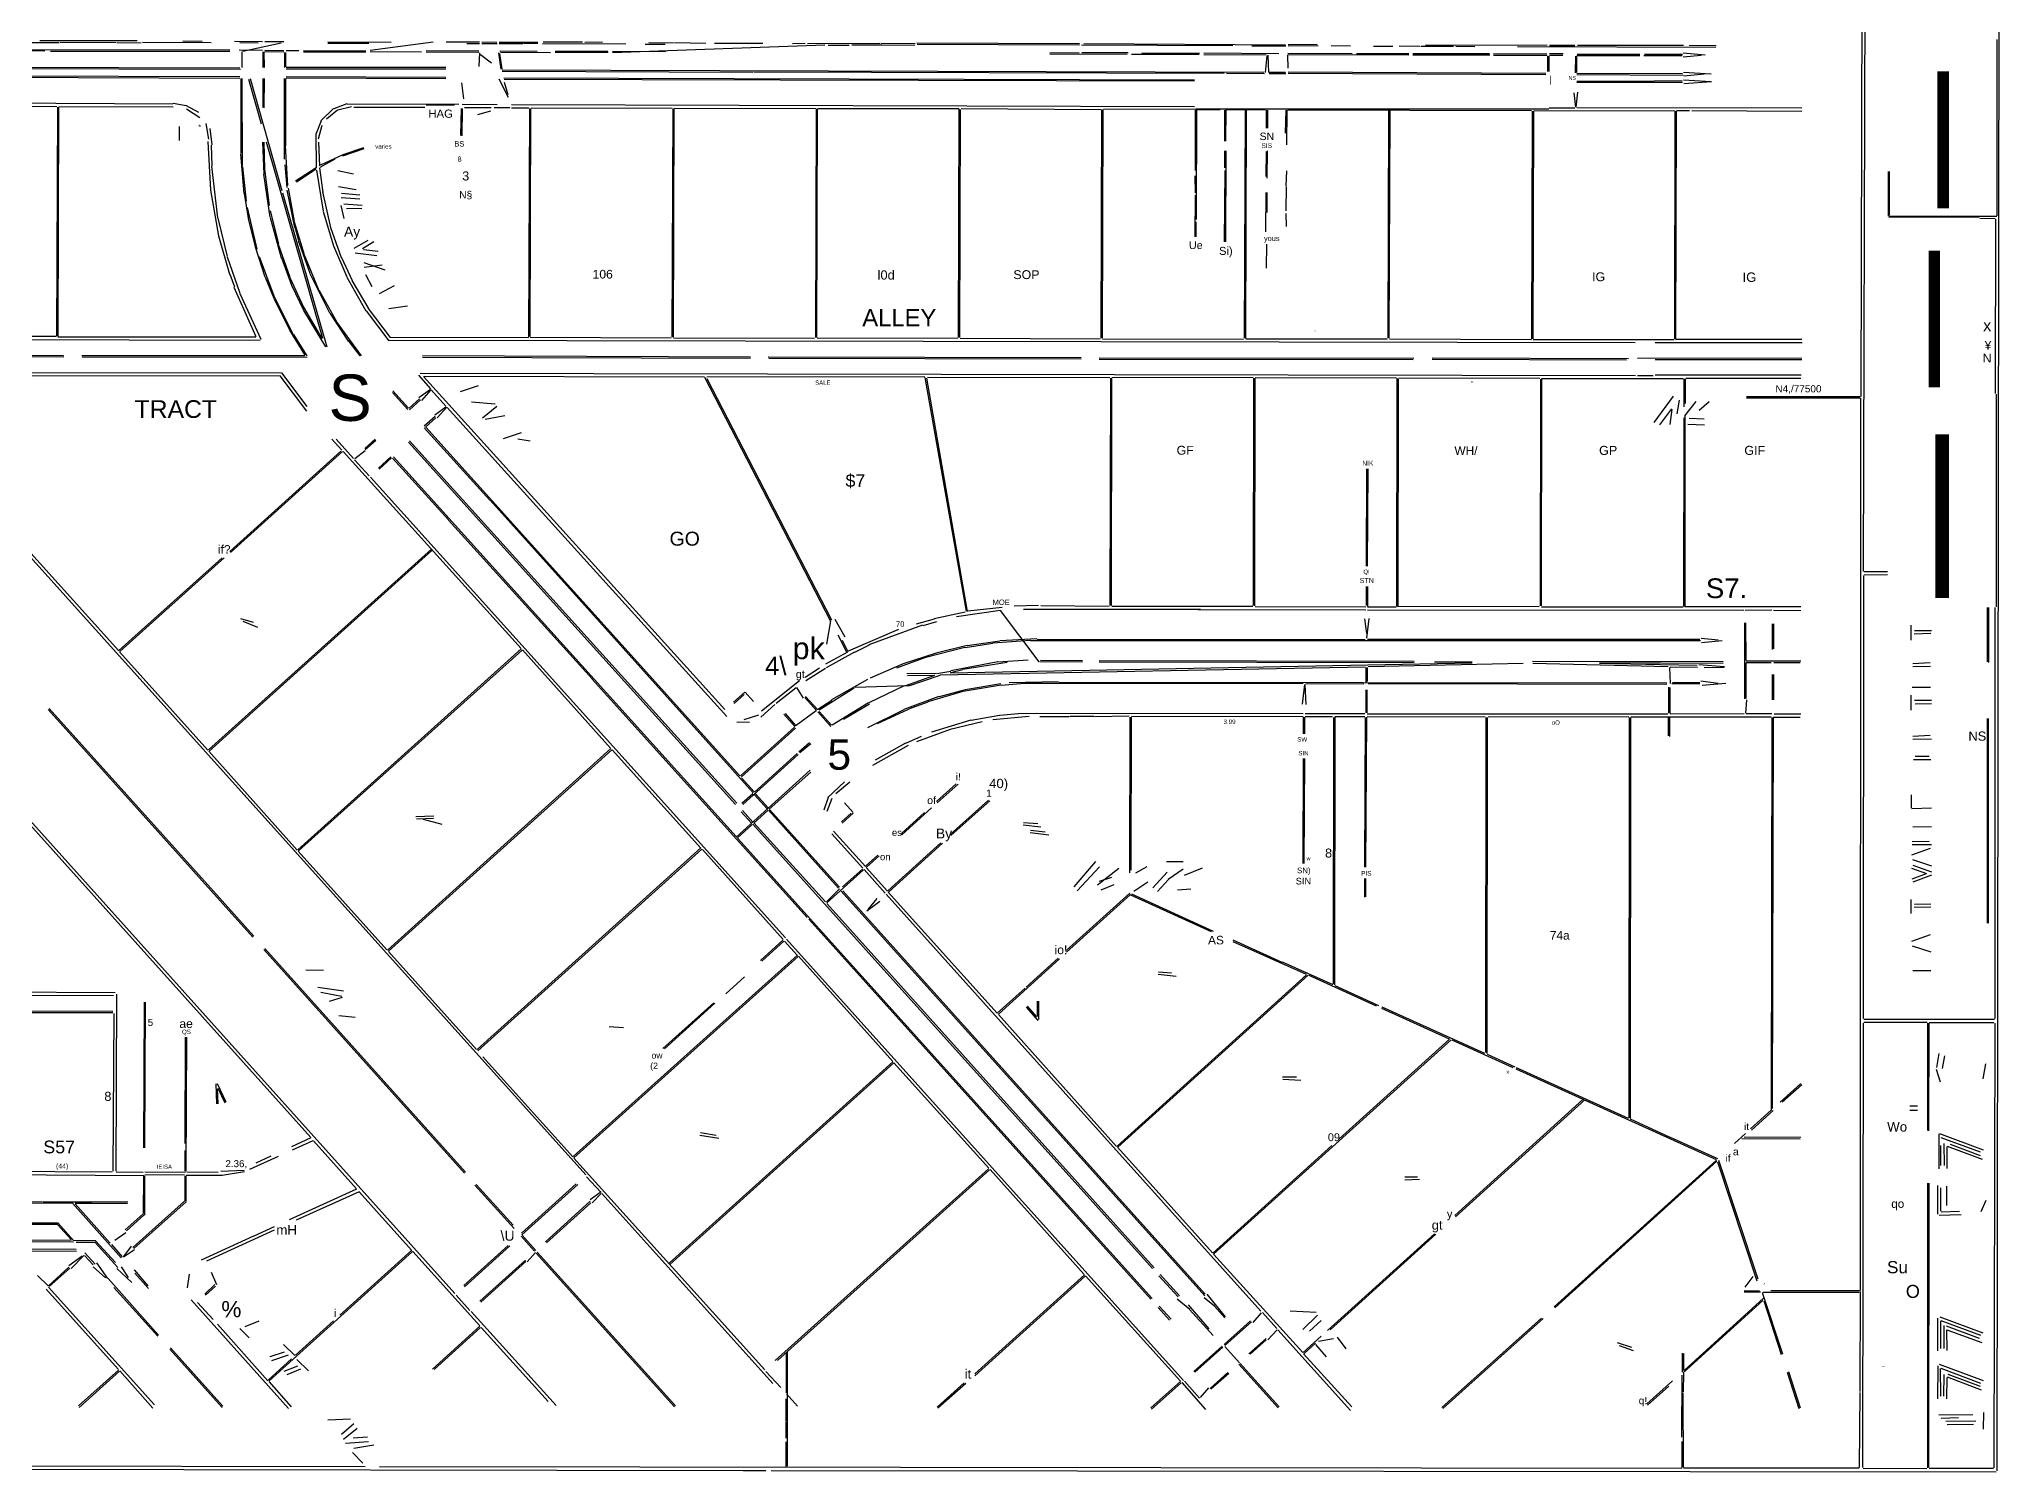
# Model space of a CAD drawing. Header units: feet. Extents: x 12 to 960, y 13 to 709.
# Drawn here: x 492.5 to 929.9, y 21 to 340.8 of the extents above; entities that cross this region are included whole.
import ezdxf
from ezdxf.enums import TextEntityAlignment as Align

# ---------------------------------------------------------------- set-up
doc = ezdxf.new("R2010")
doc.units = ezdxf.units.FT
doc.layers.add('EJE_VIA', color=7, linetype='CONTINUOUS')
doc.layers.add('TEXTO', color=7, linetype='CONTINUOUS')
doc.styles.add('CAD_TEXT', font='Arial')

msp = doc.modelspace()

# ---------------------------------------------------------------- linework, layer by layer
at = {"layer": 'EJE_VIA'}
for p, q in [((899.49, 398.63), (899.09, 261.02)), ((900.07, 380.09), (899.63, 221.96)), ((929.89, 368.31), (929.48, 21.23)), ((477.97, 338.23), (493.8, 338.13)), ((497.03, 339.97), (483.18, 339.95)), ((483.18, 338.48), (535.05, 338.39)), ((514.43, 340.39), (492.66, 340.39)), ((495.05, 338.11), (535.05, 338.1)), ((497.24, 340.06), (509.74, 340.03)), ((509.95, 340.01), (515.26, 339.94)), ((515.57, 340.08), (530.89, 340.04)), ((524.63, 340.36), (528.91, 340.32)), ((536.09, 340.29), (542.34, 340.21)), ((537.14, 338.38), (542.34, 338.32)), ((537.34, 339.99), (541.41, 339.95)), ((537.78, 337.9), (537.78, 334.46)), ((537.97, 338.05), (546.51, 339.92)), ((542.46, 337.9), (542.47, 334.46)), ((542.71, 337.9), (542.77, 334.46)), ((542.86, 340.21), (547.14, 340.21)), ((542.86, 338.29), (547.14, 338.26)), ((542.86, 337.99), (547.14, 337.96)), ((547.27, 337.79), (547.25, 334.46)), ((547.51, 337.79), (547.51, 334.56)), ((547.66, 338.26), (550.47, 338.26)), ((551.51, 338.21), (565.47, 338.19)), ((551.51, 337.93), (565.47, 337.9)), ((556.93, 340.18), (571.09, 340.12)), ((556.93, 339.9), (566.09, 339.86)), ((566.41, 338.27), (580.47, 340.14)), ((566.41, 337.98), (577.87, 337.91)), ((578.91, 338.2), (590.68, 338.18)), ((578.91, 337.93), (590.68, 337.87)), ((583.39, 340.14), (590.78, 340.13)), ((587.97, 339.8), (590.78, 339.8)), ((590.81, 337.69), (590.69, 334.66)), ((591.06, 337.36), (593.5, 335.48)), ((591.3, 340.16), (594.64, 340.06)), ((591.3, 339.8), (594.74, 339.77)), ((595.04, 337.69), (595.54, 334.04)), ((595.16, 340.09), (603.8, 340.07)), ((595.16, 339.78), (600.57, 339.78)), ((595.3, 337.59), (595.79, 334.04)), ((595.36, 338.15), (603.7, 338.09)), ((595.47, 337.83), (606.62, 337.76)), ((603.8, 339.77), (600.68, 339.76)), ((604.84, 339.79), (623.49, 339.69)), ((613.8, 340.07), (605.05, 340.07)), ((607.66, 338.07), (619.43, 338.07)), ((619.53, 337.77), (607.66, 337.77)), ((618.28, 340.07), (614.32, 340.04)), ((620.47, 337.78), (667.87, 339.47)), ((620.47, 338.09), (632.34, 338)), ((632.24, 339.59), (627.76, 339.58)), ((628.59, 339.99), (634.12, 339.92)), ((634.32, 339.98), (641.3, 339.9)), ((643.28, 339.88), (654.01, 339.85)), ((663.49, 339.77), (660.68, 339.74)), ((680.16, 339.81), (664.01, 339.71)), ((668.59, 339.39), (673.28, 339.39)), ((673.91, 339.49), (680.57, 339.48)), ((680.36, 339.83), (688.07, 339.77)), ((680.57, 339.46), (687.97, 339.44)), ((688.38, 339.95), (724.74, 339.81)), ((688.49, 339.61), (724.74, 339.51)), ((718.07, 337.8), (724.64, 337.73)), ((718.07, 337.49), (735.37, 337.4)), ((725.16, 339.46), (758.91, 339.33)), ((725.26, 337.75), (735.57, 337.75)), ((725.68, 339.78), (770.68, 339.53)), ((736.3, 337.41), (751.41, 337.38)), ((738.59, 337.71), (751.51, 337.67)), ((752.45, 337.69), (769.22, 337.59)), ((752.45, 337.35), (766.41, 337.25)), ((763.18, 339.25), (770.78, 339.24)), ((766.54, 337.06), (766.18, 333.31)), ((766.73, 337.17), (766.86, 333.31)), ((771.14, 337.17), (771.22, 334.25)), ((771.2, 337.62), (785.57, 337.58)), ((771.2, 337.31), (798.18, 337.3)), ((777.76, 339.56), (771.3, 339.51)), ((777.97, 339.29), (771.3, 339.22)), ((780.88, 339.31), (785.16, 339.25)), ((786.51, 337.59), (798.18, 337.59)), ((790.36, 339.23), (794.64, 339.23)), ((796.09, 339.24), (800.68, 339.22)), ((799.11, 337.58), (816.2, 337.53)), ((799.11, 337.27), (816.3, 337.24)), ((800.89, 339.2), (808.18, 339.2)), ((801.93, 339.5), (829.11, 339.4)), ((808.7, 339.22), (812.97, 339.15)), ((817.13, 337.53), (829.01, 337.45)), ((817.14, 337.21), (829.01, 337.19)), ((822.45, 339.11), (866.72, 338.94)), ((829.19, 337.06), (829.18, 333.52)), ((829.44, 336.96), (829.45, 333.52)), ((829.63, 337.18), (832.55, 337.16)), ((829.64, 339.42), (835.26, 339.42)), ((835.16, 339.09), (829.64, 339.09)), ((832.66, 337.46), (829.64, 337.46)), ((835.41, 336.96), (835.35, 333.21)), ((835.63, 336.96), (835.63, 333.31)), ((835.68, 337.11), (849.74, 337.09)), ((835.78, 337.44), (849.74, 337.39)), ((835.89, 339.42), (859.53, 339.39)), ((850.68, 337.1), (859.22, 337.08)), ((850.78, 337.4), (859.32, 337.39)), ((859.41, 337.71), (864.32, 337.25)), ((863.49, 337.14), (859.41, 336.71)), ((860.78, 339.39), (866.82, 339.31)), ((929.47, 340.71), (929.47, 301.34)), ((448.28, 334.57), (537.34, 334.38)), ((468.49, 334.24), (537.45, 334.04)), ((468.59, 332.66), (537.34, 332.39)), ((583.28, 334.43), (547.66, 334.43)), ((583.28, 334.1), (547.66, 334.08)), ((547.66, 332.41), (583.28, 332.26)), ((595.88, 333.61), (651.82, 333.4)), ((595.89, 333.89), (765.89, 333.42)), ((652.03, 333.45), (757.03, 333.14)), ((757.55, 333.15), (765.99, 333.1)), ((767.03, 333.4), (770.68, 333.4)), ((767.03, 333.11), (770.78, 333.11)), ((771.3, 333.44), (828.8, 333.17)), ((771.3, 333.14), (828.8, 332.88)), ((835.68, 333.18), (859.32, 333.1)), ((835.68, 332.91), (859.43, 332.74)), ((859.52, 333.4), (865.67, 333.05)), ((864.22, 332.93), (859.61, 332.49)), ((468.59, 332.36), (537.34, 332.07)), ((537.51, 331.96), (537.53, 315.29)), ((537.75, 331.96), (537.86, 312.38)), ((539.22, 331.86), (542.07, 321.84)), ((539.59, 331.95), (546.69, 306.95)), ((542.46, 331.96), (542.45, 325.5)), ((542.72, 331.96), (542.71, 325.4)), ((547.23, 331.96), (547.21, 313.94)), ((547.51, 331.96), (547.49, 316.96)), ((547.66, 332.1), (583.28, 331.95)), ((586.82, 331.01), (587.22, 327.47)), ((595.11, 331.88), (597.24, 327.79)), ((596.2, 332.1), (750.36, 331.72)), ((596.3, 331.8), (750.36, 331.43)), ((596.3, 331.13), (597.11, 328.41)), ((835.03, 328.75), (835.38, 325.61)), ((835.87, 328.95), (835.51, 325.61)), ((835.68, 331.41), (852.86, 331.4)), ((859.32, 331.12), (835.68, 331.1)), ((859.22, 331.46), (852.97, 331.41)), ((859.52, 331.65), (865.68, 331.31)), ((865.78, 331.2), (859.62, 330.82)), ((468.49, 326.6), (522.34, 326.35)), ((468.49, 325.87), (496.51, 325.72)), ((496.59, 325.61), (496.41, 274.46)), ((496.85, 325.61), (496.69, 274.46)), ((496.93, 325.74), (522.45, 325.69)), ((522.44, 326.48), (525.37, 325.98)), ((525.21, 326.03), (528.09, 324.5)), ((525.42, 325.23), (528.4, 323.24)), ((558.21, 325.26), (555.39, 322.56)), ((559.09, 324.91), (556.63, 322.88)), ((561.21, 326.29), (558.26, 325.24)), ((562.26, 325.62), (559.21, 324.92)), ((561.3, 326.29), (586.2, 326.25)), ((562.76, 325.59), (578.59, 325.59)), ((585.26, 326.03), (578.91, 326.03)), ((586.68, 325.29), (586.58, 319.25)), ((586.91, 325.29), (586.86, 319.15)), ((586.93, 326.26), (594.74, 326.2)), ((587.45, 325.52), (593.39, 325.52)), ((593.23, 324.7), (590.38, 323.87)), ((597.55, 325.46), (594.11, 325.44)), ((597.97, 326.16), (750.36, 325.73)), ((597.97, 325.45), (601.82, 325.45)), ((601.94, 325.29), (601.76, 274.25)), ((602.21, 325.29), (602.04, 274.36)), ((602.34, 325.43), (633.8, 325.37)), ((633.96, 325.19), (633.75, 274.25)), ((634.21, 325.29), (634.03, 274.25)), ((634.32, 325.39), (665.89, 325.28)), ((665.93, 325.19), (665.76, 274.15)), ((666.19, 325.19), (666.03, 274.15)), ((666.3, 325.26), (697.76, 325.25)), ((697.81, 325.19), (697.67, 274.15)), ((698.1, 325.09), (697.94, 274.15)), ((698.28, 325.25), (729.53, 325.04)), ((729.64, 324.98), (729.5, 274.04)), ((729.91, 325.09), (729.77, 274.04)), ((750.36, 325.14), (730.05, 325.08)), ((750.52, 325.09), (750.52, 311.44)), ((750.57, 325.23), (829.43, 325.18)), ((750.79, 325.09), (750.74, 300.5)), ((750.99, 325.05), (756.09, 325.05)), ((757.11, 324.88), (757.07, 318)), ((757.35, 325.09), (757.29, 318)), ((766.2, 325.01), (757.55, 325.01)), ((761.67, 324.88), (761.47, 274.04)), ((761.93, 324.88), (761.74, 273.94)), ((766.39, 324.88), (766.39, 320.92)), ((766.64, 324.88), (766.65, 320.92)), ((770.74, 324.88), (770.64, 319.77)), ((770.99, 324.88), (770.89, 317.17)), ((771.2, 324.95), (825.57, 324.85)), ((793.68, 324.77), (793.5, 274.04)), ((793.94, 324.77), (793.77, 274.04)), ((825.77, 324.67), (825.62, 273.84)), ((826.03, 324.67), (825.89, 273.84)), ((826.09, 324.85), (857.55, 324.79)), ((829.53, 325.45), (835.26, 325.44)), ((835.68, 325.49), (885.89, 325.43)), ((857.6, 324.67), (857.49, 273.84)), ((857.86, 324.67), (857.75, 273.84)), ((860.89, 324.8), (857.97, 324.79)), ((861.41, 324.82), (885.89, 324.68)), ((529.75, 321.96), (530.29, 318.41)), ((530.63, 320.83), (531.05, 317.16)), ((554.26, 319.67), (554.39, 312.06)), ((555.45, 322.53), (554.32, 319.73)), ((555.65, 321.48), (554.83, 318.42)), ((530.18, 317.89), (530.76, 307.07)), ((530.94, 317.07), (531.08, 312.48)), ((537.49, 315.19), (538.21, 306.33)), ((542.35, 317.79), (542.64, 310.71)), ((542.67, 317.79), (542.82, 311.85)), ((543.19, 317.87), (555.77, 274.01)), ((547.41, 316.95), (547.96, 308.1)), ((554.9, 317.8), (555.1, 312.48)), ((560.27, 314.96), (555.31, 312.6)), ((564.97, 316.26), (560.2, 314.63)), ((564.89, 316.52), (560.33, 314.97)), ((757.06, 315.82), (757.07, 312.06)), ((757.35, 315.81), (757.3, 295.5)), ((766.37, 315.71), (766.32, 310.08)), ((766.62, 315.82), (766.56, 309.77)), ((530.97, 312.45), (532.35, 300.88)), ((537.92, 312.28), (538.74, 304.57)), ((542.59, 310.61), (544.04, 301)), ((542.81, 311.74), (543.85, 303.61)), ((547.34, 312.7), (547.8, 307.67)), ((554.38, 312.03), (549.77, 309.09)), ((554.35, 311.71), (549.94, 308.85)), ((554.43, 311.53), (555.9, 302.36)), ((555.13, 312.07), (555.82, 306.56)), ((558.54, 313.94), (555.17, 312.15)), ((559.19, 311.43), (562.7, 310.71)), ((757.14, 311.44), (757.02, 295.5)), ((770.92, 311.34), (770.8, 308)), ((905.23, 311.23), (905.23, 301.23)), ((905.4, 311.23), (905.41, 301.44)), ((530.78, 307.06), (532.53, 296.87)), ((538.26, 306.31), (539.17, 300.79)), ((546.82, 306.47), (556.72, 272.07)), ((547.84, 307.06), (549.49, 298.7)), ((548.07, 307.5), (549.45, 300.05)), ((555.77, 306.65), (557.56, 298.76)), ((559.31, 307.84), (563.29, 307.24)), ((560.04, 306.39), (564.11, 306)), ((750.47, 310.29), (750.53, 306.44)), ((766.28, 306.54), (766.26, 297.79)), ((766.53, 306.54), (766.49, 302.06)), ((770.84, 307.9), (770.79, 302.48)), ((538.92, 303.17), (541.11, 293.92)), ((544.07, 302.42), (545.91, 295.06)), ((555.95, 302.33), (558.19, 294.64)), ((559.86, 303.63), (560.53, 300.7)), ((559.95, 305.4), (564.12, 305.11)), ((560.56, 303.99), (564.63, 303.71)), ((564.53, 302.94), (561.1, 302.9)), ((750.5, 305.92), (750.43, 296.65)), ((770.75, 301.86), (770.82, 298.94)), ((532.4, 300.83), (534.47, 292.23)), ((539.16, 300.72), (540.73, 294.42)), ((544.07, 300.93), (546.53, 291.97)), ((549.47, 300), (551.66, 292.67)), ((549.56, 298.77), (550.38, 295.89)), ((557.58, 298.74), (559.95, 292.03)), ((750.71, 299.98), (750.71, 296.65)), ((905.36, 301.29), (929.43, 301.26)), ((905.36, 301.07), (925.47, 301.07)), ((925.68, 300.78), (929.11, 300.76)), ((929.18, 300.61), (929.04, 261.65)), ((532.56, 296.86), (535.02, 288.3)), ((540.74, 294.38), (542.93, 287.68)), ((545.9, 295.02), (548.45, 287.61)), ((550.32, 295.83), (552.95, 288.52)), ((558.22, 294.6), (561.18, 287.68)), ((565.89, 295.79), (562.79, 294)), ((563.06, 293.06), (567.88, 292.5)), ((567.23, 295.52), (564.67, 293.99)), ((564.94, 293.81), (568.18, 293.44)), ((766.47, 294.98), (766.34, 289.67)), ((534.49, 292.19), (537.3, 284.03)), ((541.62, 292.28), (544.87, 283.49)), ((546.58, 291.95), (548.88, 285.87)), ((551.66, 292.62), (554.98, 284.68)), ((559.98, 292.02), (562.37, 286.88)), ((569.12, 290.28), (565.04, 289.8)), ((569.76, 289.19), (565.05, 290.85)), ((535.09, 288.29), (536.1, 285.47)), ((535.98, 285.44), (540.9, 274.37)), ((542.95, 287.64), (544.89, 282.92)), ((548.46, 287.57), (551.53, 280.93)), ((548.87, 285.85), (551.56, 280.27)), ((552.93, 288.45), (557.32, 279.66)), ((555.01, 284.65), (558.86, 277.77)), ((561.18, 287.63), (565.44, 280.13)), ((562.31, 286.9), (566.12, 280.46)), ((565.37, 288.21), (566.75, 285.52)), ((571.78, 285.7), (568.41, 283.89)), ((537.28, 283.96), (541.98, 273.81)), ((544.88, 282.86), (548.37, 275.86)), ((544.9, 283.45), (549.21, 274.87)), ((551.53, 280.91), (555.6, 273.95)), ((551.54, 280.2), (556.42, 272.11)), ((565.48, 280.12), (570.54, 273.4)), ((565.99, 280.61), (570.84, 274.19)), ((574.75, 281.15), (570.56, 280.57)), ((548.39, 275.82), (551.83, 270.23)), ((557.38, 279.63), (561.47, 273.39)), ((558.84, 277.71), (564.37, 270.08)), ((496.3, 274.4), (465.05, 274.36)), ((475.78, 273.7), (541.82, 273.6)), ((496.72, 274.34), (540.89, 274.31)), ((549.28, 274.85), (552.29, 270.09)), ((561.43, 273.54), (564.12, 270.06)), ((570.68, 273.56), (848.7, 273.04)), ((570.89, 274.25), (601.72, 274.19)), ((602.14, 274.21), (633.59, 274.12)), ((634.11, 274.07), (665.57, 274.03)), ((697.55, 274.06), (666.2, 273.98)), ((698.07, 274.01), (729.32, 273.91)), ((729.84, 273.91), (761.3, 273.83)), ((793.39, 273.83), (761.82, 273.83)), ((793.91, 273.87), (825.57, 273.73)), ((825.99, 273.71), (857.45, 273.71)), ((885.99, 273), (853.18, 272.98)), ((885.89, 273.72), (857.76, 273.71)), ((475.68, 269.93), (498.07, 269.84)), ((475.78, 270.21), (497.97, 270.17)), ((502.03, 270.15), (551.82, 270.13)), ((502.14, 269.85), (552.34, 269.8)), ((578.07, 270.13), (651.3, 269.84)), ((578.07, 269.79), (651.3, 269.55)), ((655.26, 269.87), (725.05, 269.73)), ((655.36, 269.57), (725.05, 269.42)), ((729.11, 269.66), (799.32, 269.56)), ((729.11, 269.37), (799.22, 269.24)), ((803.39, 269.61), (847.24, 269.5)), ((803.39, 269.32), (846.82, 269.2)), ((885.89, 269.53), (849.22, 269.49)), ((885.89, 269.2), (853.18, 269.17)), ((465.05, 265.74), (546.3, 265.61)), ((475.78, 266.39), (546.61, 266.29)), ((546.23, 265.58), (552.2, 257.74)), ((546.61, 266.28), (552.25, 258.79)), ((577.2, 265.77), (579.85, 262.71)), ((579.85, 262.58), (577.24, 260.67)), ((577.55, 266.21), (848.8, 265.71)), ((579.95, 262.48), (577.84, 260.1)), ((578.33, 265.45), (645.56, 191.11)), ((578.49, 265.55), (640.99, 265.38)), ((580.05, 262.49), (583.31, 258.87)), ((590.52, 263.38), (586.52, 262.02)), ((641.03, 265.31), (669.16, 210.89)), ((690.16, 265.39), (641.51, 265.35)), ((641.51, 265.03), (669.37, 211.15)), ((690.23, 265.27), (699.39, 213.1)), ((690.56, 265.1), (699.68, 213.01)), ((690.78, 265.35), (731.51, 265.24)), ((731.62, 265.09), (731.52, 214.36)), ((731.89, 265.09), (731.79, 214.36)), ((763.49, 265.23), (731.93, 265.18)), ((763.58, 265.09), (763.5, 214.36)), ((763.85, 265.09), (763.75, 214.25)), ((763.91, 265.23), (795.47, 265.18)), ((795.55, 265.09), (795.5, 214.15)), ((795.84, 264.98), (795.75, 214.15)), ((795.99, 265.19), (827.45, 265.07)), ((827.6, 264.88), (827.5, 214.25)), ((827.85, 264.98), (827.77, 214.25)), ((827.86, 265.05), (859.43, 265.04)), ((849.22, 265.72), (852.76, 265.72)), ((885.78, 265.8), (853.18, 265.74)), ((859.6, 264.98), (859.61, 258.73)), ((859.9, 264.98), (859.88, 259.46)), ((860.05, 265.12), (885.68, 265.06)), ((571.38, 261.93), (574.83, 258.08)), ((571.49, 262.27), (574.93, 258.39)), ((577.4, 260.45), (575.11, 258.37)), ((577.65, 260.29), (575.21, 258.06)), ((583.29, 258.61), (580.86, 256.85)), ((583.53, 258.59), (581.36, 256.27)), ((583.62, 258.56), (646, 189.56)), ((589.01, 259.81), (594.33, 259.38)), ((594.64, 258.74), (591.51, 256.14)), ((857.2, 261.08), (852.86, 255.22)), ((856.84, 258.22), (854.15, 254.7)), ((856.88, 258.13), (856.43, 254.76)), ((858.55, 260.22), (858.01, 257.14)), ((862.3, 259.89), (859.76, 256.66)), ((865.26, 259.78), (863, 257.86)), ((873.59, 261.03), (898.91, 260.99)), ((873.59, 260.72), (898.91, 260.71)), ((899.01, 260.61), (898.94, 61.44)), ((929.28, 261.54), (929.28, 214.04)), ((462.45, 256.42), (614.51, 87.25)), ((578.45, 254), (593.08, 237.9)), ((580.91, 256.53), (578.49, 254.35)), ((581.07, 256.26), (578.76, 254.19)), ((578.82, 254.15), (648.93, 176.34)), ((596.43, 256.72), (592.05, 255.84)), ((859.62, 256.23), (859.54, 214.15)), ((859.84, 256.65), (859.82, 214.15)), ((860.47, 254.81), (864.22, 254.71)), ((860.77, 256.17), (864.12, 256.01)), ((557.88, 251.45), (560.06, 249.06)), ((558.8, 251.45), (562.67, 247.17)), ((567.51, 251.47), (565.22, 249.4)), ((567.67, 251.21), (565.3, 249.1)), ((574.94, 250.81), (647.92, 169.94)), ((575.21, 251.09), (648.24, 170.24)), ((600.08, 252.91), (596.12, 251.57)), ((599.34, 251.55), (602.11, 251.09)), ((559.85, 248.83), (535.06, 226.42)), ((560.24, 248.75), (535.22, 226.17)), ((560.36, 248.73), (600.13, 204.76)), ((562.9, 246.89), (566.18, 243.29)), ((565.3, 248.85), (562.97, 247.06)), ((571.03, 247.55), (568.24, 245.03)), ((571.18, 247.29), (568.39, 244.77)), ((571.39, 247.26), (583.87, 233.48)), ((571.58, 247.54), (648.06, 162.78)), ((566.51, 242.99), (659.13, 140.2)), ((788.8, 244.88), (788.72, 223.11)), ((789.06, 244.88), (788.95, 223.11)), ((593.15, 237.87), (651.89, 172.55)), ((482.78, 234.78), (510.29, 204.27)), ((583.9, 233.41), (615.97, 197.99)), ((435.58, 227.5), (585.31, 60.76)), ((533.36, 225), (510.32, 204.3)), ((533.81, 224.99), (510.54, 204.07)), ((580.1, 226.92), (530.32, 182.11)), ((580.2, 226.6), (530.47, 181.85)), ((899.68, 221.02), (899.6, 122.17)), ((905.05, 221.86), (899.84, 221.86)), ((905.05, 221.17), (899.84, 221.1)), ((715.57, 214.35), (710.16, 214.17)), ((716.09, 214.35), (731.3, 214.21)), ((788.73, 218.63), (788.72, 214.36)), ((788.97, 218.63), (788.96, 214.15)), ((537.5, 211.48), (540.26, 210.62)), ((537.98, 210.83), (541.23, 209.53)), ((669.12, 210.95), (668.22, 205.7)), ((670.13, 211.32), (672.31, 207.36)), ((689.68, 209.94), (677.67, 205.54)), ((692.27, 211.32), (688.23, 210.16)), ((692.8, 210.68), (689.75, 209.83)), ((699.22, 212.89), (692.29, 211.36)), ((707.04, 213.27), (697.24, 211.84)), ((707.45, 213.94), (699.81, 213.09)), ((715.68, 201.77), (707.12, 213.23)), ((712.24, 213.53), (751.72, 213.52)), ((731.93, 214.19), (763.39, 214.17)), ((751.2, 213.47), (788.59, 213.36)), ((763.91, 214.12), (788.59, 214.03)), ((788.34, 211.36), (788.76, 208.13)), ((789.26, 211.46), (788.8, 207.08)), ((789.01, 214.05), (795.36, 214.05)), ((789.01, 213.42), (872.97, 213.32)), ((827.34, 214.12), (795.78, 214.06)), ((827.86, 214.06), (859.43, 214.05)), ((885.68, 214.06), (859.84, 214.05)), ((873.12, 210.5), (873.12, 193.52)), ((879.22, 213.28), (873.28, 213.27)), ((873.36, 210.5), (873.44, 202.06)), ((879.29, 210.29), (879.28, 204.56)), ((879.57, 210.29), (879.57, 204.67)), ((879.63, 213.28), (885.68, 213.24)), ((910.27, 209.98), (910.27, 206.65)), ((927.27, 213.94), (927.27, 201.75)), ((927.55, 213.94), (927.55, 201.65)), ((928.99, 213.94), (929, 122.17)), ((670.76, 207.83), (672.78, 203.9)), ((671.73, 206.6), (673.02, 204.07)), ((684.35, 208.99), (673.09, 204.13)), ((705.35, 205.91), (699.19, 204.94)), ((706.94, 206.43), (699.61, 205.35)), ((713.7, 206.55), (705.36, 205.95)), ((715.16, 206.88), (707.03, 206.44)), ((863.28, 206.5), (713.8, 206.5)), ((715.26, 206.82), (788.49, 206.77)), ((789.01, 206.84), (863.18, 206.82)), ((863.47, 207.03), (867.24, 206.68)), ((868.18, 206.5), (863.57, 206.03)), ((914.74, 208.08), (910.99, 207.99)), ((911.09, 208.78), (914.84, 208.78)), ((455.87, 203.93), (553.16, 95.6)), ((510.45, 204.02), (530.19, 182.08)), ((600.08, 204.65), (550.23, 159.8)), ((600.3, 204.42), (550.44, 159.58)), ((600.38, 204.48), (620.06, 182.5)), ((672.9, 203.95), (668.03, 201.23)), ((674.48, 203.94), (668.19, 200.46)), ((677.78, 205.47), (674.5, 203.89)), ((685.33, 201.31), (677.96, 198.12)), ((690.38, 202.74), (683.84, 200.36)), ((692.69, 203.74), (685.36, 201.35)), ((699.11, 204.98), (690.43, 202.75)), ((699.66, 205.39), (692.71, 203.73)), ((812.34, 201.48), (695.88, 199.24)), ((706.47, 201.77), (695.97, 199.79)), ((708.55, 201.61), (698.67, 200.08)), ((713.28, 202.13), (706.51, 201.7)), ((715.89, 201.83), (725.37, 201.76)), ((715.99, 202.14), (725.36, 202.08)), ((729.11, 202.06), (799.43, 201.93)), ((729.11, 201.75), (799.43, 201.63)), ((823.7, 201.39), (789.11, 200.63)), ((812.34, 201.71), (803.91, 201.7)), ((825.78, 201.93), (868.39, 201.84)), ((825.88, 201.51), (856.09, 200.72)), ((840.78, 201.62), (868.39, 201.49)), ((840.78, 201.48), (851.09, 201.27)), ((851.09, 201.25), (854.32, 201.24)), ((873.44, 201.54), (873.44, 193.63)), ((885.68, 201.93), (873.49, 201.93)), ((873.49, 201.64), (879.11, 201.64)), ((879.64, 201.65), (885.57, 201.61)), ((914.54, 201.55), (910.68, 201.35)), ((615.94, 197.94), (663.93, 144.7)), ((662.21, 197.52), (653.78, 190.76)), ((666.7, 200.37), (663.46, 198.3)), ((668, 200.31), (663.61, 197.51)), ((677.42, 197.85), (669.39, 193.27)), ((692.37, 198.73), (685.63, 196.36)), ((692.76, 199.2), (686.2, 199.11)), ((692.45, 198.74), (686.3, 198.68)), ((693.53, 198.72), (686.54, 196.36)), ((695.98, 199.59), (692.86, 199.07)), ((788.49, 200.61), (693.59, 198.8)), ((698.65, 199.97), (695.89, 199.33)), ((707.13, 196.88), (699.23, 195.56)), ((711.52, 196.88), (707.24, 196.52)), ((720.05, 197.31), (709.01, 197.08)), ((774.64, 196.93), (711.61, 196.91)), ((720.16, 197.22), (855.78, 197.12)), ((775.26, 196.91), (788.18, 196.9)), ((788.61, 200.5), (788.6, 197.27)), ((788.88, 200.5), (788.88, 197.38)), ((789.11, 196.93), (855.78, 196.81)), ((854.42, 201.15), (862.55, 201.02)), ((856.41, 200.5), (856.57, 196.95)), ((856.51, 200.7), (862.66, 200.56)), ((863.18, 196.84), (856.93, 196.84)), ((863.18, 197.13), (857.03, 197.13)), ((862.96, 201.18), (868.69, 200.77)), ((863.37, 197.54), (867.24, 197.03)), ((868.99, 196.96), (863.68, 196.48)), ((868.59, 200.5), (864.11, 200.41)), ((879.33, 198.94), (879.33, 193.31)), ((879.57, 198.94), (879.58, 193.31)), ((914.64, 200.73), (910.67, 200.68)), ((650.01, 195.02), (647.53, 192.81)), ((649.9, 194.51), (647.66, 192.49)), ((650.07, 195.01), (651.94, 192.92)), ((661.45, 195.97), (656.99, 192.5)), ((661.52, 196.03), (663.07, 193.7)), ((663.38, 193.84), (666.01, 190.95)), ((663.6, 194.05), (666.28, 191.09)), ((669.41, 193.18), (666.35, 191.11)), ((674.4, 195.92), (666.63, 191)), ((677.63, 192.63), (669.49, 187.66)), ((686.49, 196.39), (674.63, 196.04)), ((685.59, 196.4), (677.67, 192.65)), ((693.32, 194.01), (685.54, 191.11)), ((690.84, 192.81), (687.37, 191.49)), ((698.71, 195.13), (690.86, 192.88)), ((699.22, 195.51), (693.37, 193.98)), ((707.21, 196.59), (698.77, 195.15)), ((774.91, 196.74), (774.39, 192.36)), ((775.02, 196.75), (775.22, 192.27)), ((788.59, 195.5), (788.59, 190.4)), ((788.85, 195.5), (788.85, 190.4)), ((856.18, 196.13), (856.14, 190.29)), ((856.45, 196.02), (856.44, 190.29)), ((873.6, 193.33), (873.38, 190.29)), ((910.28, 194.36), (910.26, 191.02)), ((914.64, 196.06), (910.57, 196.05)), ((914.84, 193.13), (911.09, 193.12)), ((494.57, 191.16), (540.22, 140.35)), ((494.78, 191.39), (529.42, 152.79)), ((648.27, 188.41), (651.1, 188.29)), ((653.08, 189.87), (649.83, 188.87)), ((656.71, 192.28), (653.6, 189.46)), ((658.71, 190.11), (661.16, 187.34)), ((658.99, 190.26), (661.42, 187.49)), ((665.97, 190.85), (661.5, 187.54)), ((666.31, 190.63), (669.19, 187.34)), ((666.63, 190.72), (669.36, 187.62)), ((677.84, 192.32), (672.05, 188.91)), ((685.48, 191.1), (677.37, 187.02)), ((687.31, 191.52), (679.58, 187.91)), ((700.47, 188.73), (691.69, 186.11)), ((702.97, 188.42), (695.87, 186.7)), ((706.86, 189.79), (700.55, 188.68)), ((713.5, 189.57), (705.35, 188.84)), ((711, 190.16), (706.92, 189.78)), ((715.05, 190.25), (711.09, 190.17)), ((715.05, 190.3), (774.64, 190.26)), ((722.45, 189.52), (715.89, 189.51)), ((722.66, 189.65), (727.97, 189.65)), ((735.78, 189.68), (728.17, 189.54)), ((735.95, 189.46), (735.86, 154.67)), ((736.25, 189.46), (736.15, 155.29)), ((736.3, 189.65), (774.64, 189.56)), ((774.67, 189.46), (774.66, 185.71)), ((774.92, 189.46), (774.92, 185.71)), ((775.05, 190.26), (788.39, 190.24)), ((775.05, 189.58), (781.2, 189.58)), ((781.41, 189.36), (781.34, 129.88)), ((781.67, 189.46), (781.61, 129.67)), ((781.72, 189.59), (788.39, 189.55)), ((788.5, 189.36), (788.35, 155.92)), ((788.77, 189.46), (788.58, 155.92)), ((788.91, 190.2), (855.99, 190.15)), ((788.91, 189.55), (815.26, 189.51)), ((815.41, 189.36), (815.35, 114.56)), ((815.69, 189.36), (815.61, 114.36)), ((847.34, 189.51), (815.89, 189.45)), ((847.4, 189.36), (847.28, 99.98)), ((847.66, 189.36), (847.58, 99.88)), ((879.11, 189.45), (847.76, 189.45)), ((856.08, 189.36), (856.07, 185.29)), ((856.37, 189.36), (856.37, 185.09)), ((873.07, 190.2), (856.51, 190.11)), ((879.22, 190.2), (873.49, 190.17)), ((879.22, 189.36), (879.07, 101.65)), ((879.51, 189.36), (879.32, 102.06)), ((879.53, 189.45), (885.57, 189.45)), ((879.74, 190.19), (885.68, 190.19)), ((914.85, 192.42), (911.2, 192.33)), ((927.26, 189.15), (927.26, 143.42)), ((927.51, 189.15), (927.51, 143.42)), ((661.1, 187.18), (649.04, 176.31)), ((661.3, 186.96), (649.25, 176.09)), ((664.46, 183.7), (662.06, 181.63)), ((689.39, 185.15), (685.91, 183.56)), ((695.83, 186.69), (688.34, 183.95)), ((914.54, 185.34), (910.67, 185.14)), ((914.84, 184.54), (910.67, 184.47)), ((530.38, 181.86), (550.15, 159.75)), ((620.12, 182.41), (570.3, 137.45)), ((620.35, 182.17), (570.52, 137.22)), ((620.42, 182.14), (640.24, 160.19)), ((661.95, 181.1), (649.59, 169.92)), ((661.74, 181.32), (652.17, 172.66)), ((664.72, 183.46), (662.33, 181.44)), ((686.49, 183.12), (678.48, 178.63)), ((685.85, 183.6), (679.08, 179.83)), ((774.67, 180.19), (774.58, 156.75)), ((774.92, 180.19), (774.81, 156.75)), ((914.74, 179.92), (910.88, 179.91)), ((914.32, 180.67), (911.2, 180.65)), ((664.63, 177.58), (648.12, 162.65)), ((649.27, 175.86), (652.07, 172.73)), ((664.73, 177.19), (655.44, 168.86)), ((672.27, 174.96), (668.57, 171.48)), ((651.78, 172.32), (649.39, 170.13)), ((652.2, 172.13), (654.98, 168.98)), ((652.41, 172.33), (655.2, 169.18)), ((668.65, 171.5), (667.64, 168.7)), ((669.41, 171.28), (668.29, 168.41)), ((673.49, 174.89), (670.32, 172.3)), ((697.22, 174.58), (692.83, 170.63)), ((697.63, 174.5), (692.97, 170.3)), ((704.4, 170.94), (695.85, 163.24)), ((704.67, 170.79), (696.01, 162.99)), ((910.3, 172.07), (910.33, 169.15)), ((580.58, 167.36), (576.61, 167.2)), ((580.57, 166.81), (576.71, 166.69)), ((578.21, 166.67), (582.4, 165.55)), ((649.21, 168.32), (651.48, 165.8)), ((649.51, 168.6), (651.83, 166.02)), ((655.22, 168.66), (652.11, 165.84)), ((655.35, 168.61), (670.94, 151.29)), ((655.55, 168.81), (671.16, 151.5)), ((673.73, 167.98), (671.58, 166.05)), ((674.23, 168), (671.76, 165.78)), ((672.24, 170.31), (674.22, 168.12)), ((690.13, 168.13), (684.99, 163.48)), ((691.71, 169.17), (685.1, 163.17)), ((914.85, 169.09), (910.47, 168.95)), ((651.67, 165.44), (648.34, 162.42)), ((648.44, 162.33), (740.91, 59.68)), ((651.79, 165.58), (741.01, 66.36)), ((652.05, 165.82), (668.02, 148.25)), ((669.42, 163.42), (676.39, 155.7)), ((669.83, 164.02), (676.93, 156.12)), ((712.15, 165.38), (716.11, 164.99)), ((712.23, 165.9), (715.38, 165.71)), ((713.7, 163.66), (717.88, 163.14)), ((713.79, 164.18), (717.04, 163.84)), ((914.84, 164.93), (910.67, 164.89)), ((550.35, 159.54), (570.15, 137.47)), ((640.22, 160.25), (590.31, 115.25)), ((640.39, 159.95), (590.47, 114.97)), ((640.56, 159.87), (658.59, 139.78)), ((679.7, 158.66), (676.98, 156.18)), ((679.97, 158.51), (677.17, 155.98)), ((693.77, 161.36), (681.96, 150.68)), ((694.14, 161.32), (682.17, 150.47)), ((914.59, 160.14), (910.4, 158.62)), ((914.32, 161.66), (910.57, 161.61)), ((914.84, 160.92), (910.57, 160.92)), ((910.61, 157.68), (914.85, 156.25)), ((676.48, 155.33), (668.31, 147.97)), ((676.28, 155.53), (671.83, 151.55)), ((676.62, 155.42), (681.34, 150.13)), ((677.13, 155.9), (681.84, 150.61)), ((728.26, 157.2), (723.46, 151.59)), ((729.17, 156.06), (724.16, 150.67)), ((733.47, 155.65), (728.71, 151.94)), ((731.82, 153.63), (729.1, 152.74)), ((739.77, 156.06), (737.21, 154.61)), ((744.26, 154.84), (741.06, 151.37)), ((744.57, 153.17), (742.12, 150.52)), ((747.86, 157.13), (744.11, 157.11)), ((747.88, 155.48), (744.49, 153.22)), ((752.12, 155.75), (748.11, 154.07)), ((788.33, 153.42), (788.33, 149.25)), ((788.57, 153.42), (788.57, 149.36)), ((910.42, 155.76), (913.77, 154.57)), ((913.65, 154.48), (910.48, 153.3)), ((910.73, 156.4), (914.89, 154.93)), ((914.84, 154.16), (910.73, 152.63)), ((529.5, 152.77), (540.43, 140.57)), ((671.12, 151.1), (668.25, 148.24)), ((671.56, 150.56), (752.65, 60.3)), ((671.88, 150.66), (752.76, 60.61)), ((679.47, 148.92), (677.49, 146.51)), ((681.54, 149.92), (765.22, 56.83)), ((682.05, 150.4), (706.36, 123.37)), ((735.92, 150.16), (721.77, 137.32)), ((736.1, 149.88), (721.83, 136.97)), ((732.37, 152), (729.5, 150.79)), ((736.13, 149.76), (754.08, 141.59)), ((736.32, 150.02), (754.56, 141.7)), ((739.94, 152.6), (736.82, 150.51)), ((749.53, 151.06), (746.61, 150.78)), ((910.22, 148.73), (910.24, 145.61)), ((664.31, 144.34), (740.63, 59.52)), ((668.33, 147.84), (741.4, 66.53)), ((680.13, 148.28), (677.24, 146.13)), ((914.74, 147.01), (910.99, 146.92)), ((914.74, 147.69), (911.09, 147.6)), ((914.59, 140.87), (910.41, 139.35)), ((542.66, 137.58), (587.44, 87.67)), ((542.87, 137.81), (587.69, 87.84)), ((570.52, 137.11), (590.11, 115.24)), ((661.75, 136.31), (611.71, 91.34)), ((661.92, 136.02), (611.87, 91.07)), ((658.54, 139.63), (653.54, 135.13)), ((658.73, 139.42), (653.81, 134.98)), ((658.89, 139.45), (661.7, 136.33)), ((659.35, 139.89), (747.93, 41.4)), ((661.98, 136.08), (683.08, 112.6)), ((719.93, 135.62), (712.78, 129.13)), ((758.94, 139.71), (769.89, 134.77)), ((758.95, 139.35), (775.32, 132.07)), ((910.57, 138.42), (914.69, 137.02)), ((552.03, 133), (555.99, 132.98)), ((649.94, 131.46), (645.78, 127.7)), ((720.27, 135.5), (706.65, 123.17)), ((775.41, 131.93), (733.1, 93.7)), ((775.77, 131.85), (733.25, 93.45)), ((742.24, 132.05), (746.31, 131.63)), ((742.34, 132.61), (745.28, 132.33)), ((769.98, 134.82), (781.23, 129.73)), ((775.87, 131.81), (790.93, 124.99)), ((910.68, 132.89), (914.74, 132.89)), ((366.09, 128.57), (509.53, 128)), ((487.76, 127.41), (509.11, 127.3)), ((509.82, 127.59), (509.61, 88.11)), ((554.72, 129.2), (560.49, 128.33)), ((555.41, 128.05), (560.08, 127.19)), ((560.15, 126.87), (557.27, 125.94)), ((712.62, 128.98), (706.36, 123.37)), ((781.7, 129.52), (791.42, 125.1)), ((487.76, 123.87), (509.01, 123.79)), ((487.76, 123.53), (509.01, 123.49)), ((509.18, 123.32), (508.99, 88.11)), ((515.94, 125.81), (515.8, 93.31)), ((516.18, 125.82), (516.07, 93.31)), ((559.42, 122.87), (563.09, 122.47)), ((643.08, 125.69), (631.74, 115.47)), ((643.34, 125.56), (632.07, 115.37)), ((706.61, 123.09), (732.96, 93.61)), ((712.82, 124.72), (715.44, 121.7)), ((713.02, 124.93), (715.13, 122.55)), ((715.27, 126.02), (715.28, 122.59)), ((715.55, 126.02), (715.56, 121.96)), ((792.08, 124.46), (807.22, 117.65)), ((792.18, 124.75), (815.1, 114.46)), ((619.73, 120.41), (622.97, 120.13)), ((899.59, 121.13), (899.47, 21.96)), ((899.74, 122.04), (928.91, 122.01)), ((913.91, 121.28), (899.74, 121.28)), ((913.95, 121.13), (913.96, 97.17)), ((914.24, 121.13), (914.17, 97.07)), ((914.32, 121.25), (928.8, 121.25)), ((928.99, 121.13), (928.8, 21.86)), ((525.12, 118), (525.05, 94.25)), ((525.41, 118), (525.26, 88.11)), ((807.63, 117.41), (754.68, 69.62)), ((807.29, 117.54), (782.57, 95.27)), ((807.82, 117.39), (821.45, 111.23)), ((815.69, 114.18), (821.86, 111.39)), ((916.48, 114.36), (915.95, 111.22)), ((917.75, 113.86), (917.23, 111.01)), ((591.53, 113.65), (611.61, 91.32)), ((683.03, 112.53), (633.12, 67.55)), ((683.25, 112.3), (633.27, 67.27)), ((683.28, 112.28), (704.47, 88.78)), ((822.09, 110.94), (866.82, 90.7)), ((822.19, 111.23), (847.16, 99.94)), ((915.93, 110.83), (916.81, 108.04)), ((926.88, 112.07), (926.29, 108.7)), ((531.94, 107.59), (532.11, 103.11)), ((532.23, 107.64), (534.17, 103.55)), ((532.25, 106.44), (532.38, 103.1)), ((532.37, 106.61), (533.94, 103.33)), ((770.05, 109.19), (773.18, 109.16)), ((770.06, 108.64), (774.13, 108.43)), ((885.73, 107.63), (881.11, 103.49)), ((885.92, 107.35), (881.57, 103.47)), ((837.08, 104.1), (808.49, 78.19)), ((837.46, 104.03), (808.6, 77.9)), ((879.08, 101.68), (874.49, 97.52)), ((879.53, 101.66), (874.66, 97.25)), ((640.15, 96.7), (643.61, 96.14)), ((847.59, 99.76), (856.45, 95.71)), ((873.39, 96.53), (870.87, 94.26)), ((916.47, 96.44), (916.48, 88.63)), ((916.66, 96.5), (926.36, 92.89)), ((525.07, 92.69), (525.06, 88.11)), ((553.15, 95.55), (548.88, 93.56)), ((553.63, 94.89), (548.96, 92.81)), ((553.77, 94.86), (563.39, 84.16)), ((639.97, 96.17), (644.25, 95.46)), ((733.19, 93.42), (754.41, 69.85)), ((781.01, 93.8), (754.48, 69.83)), ((856.57, 95.71), (867.09, 90.94)), ((872.55, 95.4), (885.57, 95.33)), ((873.07, 95.74), (885.68, 95.67)), ((916.88, 93.84), (916.88, 89.36)), ((916.96, 95.62), (925.74, 92.38)), ((917.61, 94.26), (917.71, 89.35)), ((918.27, 93.63), (918.29, 88.73)), ((918.33, 93.7), (926.15, 90.75)), ((919.06, 94.1), (925.73, 91.58)), ((445.57, 88.27), (508.8, 87.96)), ((509.74, 87.92), (515.78, 87.91)), ((516.09, 87.92), (525.16, 87.89)), ((525.47, 87.92), (532.45, 87.91)), ((538.28, 88.28), (533.06, 88)), ((538.39, 87.98), (533.39, 87.15)), ((545.84, 91.34), (539.5, 88.5)), ((544.27, 91.44), (540.92, 89.92)), ((611.89, 90.98), (654.47, 43.76)), ((704.4, 88.65), (656.83, 45.82)), ((704.61, 88.43), (657.31, 45.84)), ((704.77, 88.45), (725.77, 65.07)), ((866.85, 90.59), (830.65, 57.81)), ((866.99, 90.32), (830.81, 57.56)), ((867.12, 90.18), (875.91, 63.6)), ((867.3, 90.56), (876.07, 64.07)), ((478.18, 87.4), (515.88, 87.16)), ((515.8, 87.06), (515.77, 78.63)), ((516.05, 87.06), (516.03, 78.31)), ((524.95, 87.25), (516.09, 87.17)), ((525.06, 87.06), (525.06, 81.44)), ((525.3, 87.06), (525.3, 81.34)), ((525.36, 87.22), (533.28, 87.19)), ((563.34, 84.05), (548.35, 77.22)), ((563.96, 83.51), (549.9, 77.17)), ((563.98, 83.49), (575.65, 70.49)), ((589.74, 84.97), (598.52, 75.33)), ((590.06, 85.1), (598.3, 76.04)), ((612.4, 85.24), (600.18, 74.23)), ((612.72, 85.12), (600.23, 73.86)), ((614.72, 86.85), (617.87, 83.43)), ((617.95, 83.45), (615.49, 81.68)), ((617.95, 83.13), (615.95, 81.06)), ((618.11, 83.15), (656.3, 40.72)), ((800.16, 86.78), (797.34, 86.76)), ((800.58, 86.24), (797.34, 86.11)), ((914, 85.4), (913.94, 21.86)), ((914.28, 85.4), (914.18, 21.96)), ((916.23, 84.88), (916.22, 78.52)), ((916.88, 84.36), (916.88, 79.15)), ((918.2, 84.77), (918.2, 80.4)), ((478.07, 81.45), (493.28, 81.29)), ((478.18, 81.11), (499.95, 80.92)), ((493.39, 81.27), (504.22, 81.25)), ((499.98, 80.96), (510.83, 68.79)), ((500.55, 80.78), (508.35, 72.02)), ((500.57, 80.97), (512.24, 80.92)), ((504.22, 81.34), (512.34, 81.23)), ((525, 81.39), (513.45, 71.06)), ((525.32, 81.28), (513.64, 70.87)), ((615.53, 81.38), (605.55, 72.3)), ((615.63, 81.06), (605.75, 72.09)), ((921.1, 79.07), (917.03, 78.97)), ((926.99, 81.57), (925.84, 79.02)), ((478.07, 76.6), (496.72, 76.59)), ((478.18, 76.29), (496.61, 76.29)), ((496.6, 76.22), (499.66, 72.83)), ((496.71, 76.55), (500.22, 72.65)), ((511.89, 74.36), (509.4, 72.62)), ((515.73, 78.58), (511.74, 74.97)), ((515.95, 78.35), (511.99, 74.81)), ((544.99, 74.92), (529.88, 68.02)), ((545, 75.69), (540.43, 73.59)), ((921.51, 78.34), (916.61, 78.21)), ((478.18, 72.77), (499.64, 72.68)), ((478.18, 72.46), (500.16, 72.3)), ((478.18, 70.73), (500.78, 70.72)), ((478.18, 70.33), (500.89, 70.25)), ((500.26, 72.67), (505.16, 72.63)), ((500.78, 72.28), (505.05, 72.25)), ((505.06, 72.18), (510.1, 66.6)), ((505.14, 72.58), (509.54, 67.7)), ((508.65, 71.7), (511.05, 68.99)), ((513.09, 71.35), (511.32, 69.03)), ((513.8, 70.56), (511.38, 68.87)), ((540.39, 73.58), (528.67, 68.26)), ((575.86, 70.2), (543.86, 41.27)), ((575.7, 70.49), (559.63, 55.92)), ((575.96, 70.18), (590.9, 53.55)), ((597.24, 71.54), (587.28, 62.55)), ((597.57, 71.43), (587.43, 62.28)), ((600.11, 73.58), (603.11, 70.23)), ((600.33, 73.81), (603.38, 70.38)), ((603.65, 70.03), (634.54, 35.73)), ((803.92, 74.13), (780.04, 52.5)), ((804.25, 74.02), (780.69, 52.68)), ((499.19, 66.69), (494.58, 62.54)), ((499.4, 66.46), (494.77, 62.34)), ((502.14, 69.15), (499.14, 66.99)), ((502.5, 69.31), (499.7, 66.37)), ((502.68, 69.29), (504.62, 67.17)), ((502.74, 69.85), (505.04, 67.36)), ((504.58, 66.71), (507.37, 64.28)), ((505.36, 67.65), (507.8, 64.11)), ((509.89, 66.39), (513.21, 63.24)), ((510.84, 66.76), (512.4, 64.39)), ((513.75, 66.1), (516.82, 62.48)), ((601.07, 68.24), (590.87, 59.06)), ((601.16, 67.93), (591.09, 58.83)), ((603.34, 69.93), (601.41, 67.88)), ((603.44, 69.83), (634.33, 35.5)), ((754.63, 69.55), (774.55, 47.59)), ((492.18, 64.81), (494.57, 62.52)), ((494.11, 61.76), (510.25, 43.84)), ((494.6, 62.23), (518.29, 35.94)), ((507.92, 64.12), (519.19, 51.53)), ((509.21, 62.15), (519.03, 51.25)), ((513.86, 65.36), (516.92, 61.94)), ((526, 65.11), (525.57, 62.06)), ((531.74, 62.78), (529.47, 60.67)), ((531.86, 62.44), (529.64, 60.4)), ((530.95, 65.55), (532.09, 62.83)), ((725.81, 64.97), (701.34, 42.85)), ((725.96, 64.68), (701.34, 42.45)), ((726.03, 64.72), (747.26, 41.26)), ((742.43, 64.77), (746.75, 60.02)), ((742.73, 65.05), (747.04, 60.29)), ((873.07, 61.47), (876.51, 61.4)), ((874.97, 64.57), (873.2, 62.18)), ((898.8, 61.4), (879.01, 61.4)), ((898.91, 61.23), (898.87, 38.94)), ((526.47, 59.41), (548.21, 35.11)), ((527.84, 58.8), (531.38, 54.97)), ((585.61, 60.42), (588.67, 57.03)), ((742.24, 57.7), (744.83, 54.85)), ((742.5, 57.96), (745.14, 55.08)), ((746.52, 59.6), (749.37, 57.31)), ((748.96, 58.26), (753.59, 52.91)), ((749.28, 57.24), (754.53, 51.45)), ((752.52, 59.87), (754.85, 58.04)), ((753.11, 60.67), (757.22, 55.61)), ((754.81, 57.97), (757.12, 55.37)), ((771.72, 56.9), (777.56, 56.62)), ((877.25, 59.24), (859.46, 43.07)), ((877.35, 59.76), (859.63, 43.64)), ((876.72, 61.11), (873.07, 61.11)), ((877.09, 61.04), (881.61, 47.34)), ((877.24, 61.11), (898.7, 61.1)), ((877.41, 59.14), (881.33, 47.21)), ((532.32, 53.93), (543.6, 41.33)), ((537.35, 53), (539.42, 50.91)), ((541.58, 54.64), (538.42, 53.34)), ((558.25, 54.69), (549.77, 47.04)), ((590.9, 53.52), (580.35, 43.94)), ((591.06, 53.24), (580.69, 43.83)), ((588.92, 56.75), (607.9, 35.76)), ((591.2, 53.22), (606.12, 36.68)), ((762.89, 54.66), (756.97, 49.41)), ((763.08, 54.46), (757.12, 49.17)), ((765.29, 56.51), (763.37, 54.35)), ((765.54, 56.52), (768.75, 52.97)), ((768.83, 52.66), (766.75, 50.47)), ((769.01, 52.7), (785.2, 34.7)), ((777.86, 55.93), (774.54, 52.79)), ((778.67, 54.79), (776.02, 52.36)), ((827.79, 55.26), (805.61, 35.36)), ((828.17, 55.21), (805.78, 35.1)), ((916.22, 55.29), (916.21, 48)), ((916.71, 55.59), (926.35, 52.01)), ((916.88, 54.67), (916.88, 48.52)), ((916.96, 54.8), (925.83, 51.5)), ((917.64, 53.63), (917.6, 48.52)), ((918.12, 53.57), (925.5, 50.8)), ((918.23, 52.69), (918.3, 48.1)), ((918.31, 52.7), (926.13, 49.88)), ((521.7, 48.39), (533.37, 35.38)), ((521.86, 48.67), (533.55, 35.67)), ((547.08, 49.41), (549.61, 46.94)), ((756.54, 49.02), (750.21, 43.37)), ((756.74, 48.81), (750.46, 43.21)), ((757.14, 48.95), (760.43, 45.35)), ((766.35, 50.77), (762.5, 47.34)), ((766.39, 50.42), (762.81, 47.22)), ((778.67, 51.26), (774.61, 47.61)), ((777.4, 49.72), (774.82, 47.4)), ((777.38, 49.39), (779.74, 46.65)), ((781.4, 50.65), (778.05, 50.1)), ((782.22, 51.01), (784.19, 48.42)), ((844.71, 49.89), (847.93, 48.82)), ((845.14, 49.21), (848.3, 48.05)), ((548.84, 46.2), (543.61, 41.43)), ((547.23, 47.72), (544.04, 46.68)), ((548.12, 47.03), (544.37, 45.77)), ((550.21, 44.58), (547.14, 43.41)), ((550.85, 43.88), (547.79, 42.61)), ((550.02, 46.09), (552.67, 43.53)), ((659.26, 47.48), (659.26, 38.63)), ((659.5, 47.69), (659.44, 22.27)), ((760.3, 45.03), (769.07, 35.24)), ((760.59, 45.2), (769.24, 35.53)), ((774.73, 47.36), (785.46, 35.5)), ((859.2, 47.48), (859.21, 43.21)), ((859.5, 47.38), (859.49, 43.63)), ((916.25, 44.67), (916.17, 37.27)), ((916.55, 45.01), (926.41, 41.34)), ((916.81, 44.04), (916.86, 37.9)), ((916.95, 44.13), (925.83, 40.78)), ((510.21, 43.68), (501.31, 35.69)), ((510.45, 43.44), (501.44, 35.38)), ((510.55, 43.52), (517.9, 35.22)), ((543.82, 41.13), (548.77, 35.46)), ((654.74, 43.41), (658.09, 39.79)), ((698.99, 40.83), (692.92, 35.44)), ((699.33, 40.72), (693.1, 35.17)), ((747.29, 41.18), (740.66, 35.3)), ((747.38, 40.87), (740.78, 35)), ((747.55, 40.93), (752.87, 34.88)), ((748.17, 41.22), (751.48, 37.44)), ((753.51, 39.77), (751.63, 37.57)), ((757.81, 43.16), (753.85, 39.62)), ((758.02, 42.96), (754.05, 39.41)), ((857.08, 41.29), (851.35, 36.17)), ((856.25, 40.14), (851.47, 35.86)), ((859.18, 42.59), (859.1, 28.73)), ((859.48, 43), (859.45, 38.84)), ((882.67, 43.25), (885.26, 35.09)), ((882.93, 43.37), (885.55, 35.25)), ((917.63, 42.69), (917.58, 37.9)), ((918.28, 42.06), (918.22, 37.27)), ((918.34, 42.16), (925.93, 39.27)), ((918.51, 42.77), (925.73, 40.13)), ((659.19, 37.27), (659.18, 32.27)), ((659.29, 38.38), (661.75, 35.65)), ((859.39, 38.63), (859.41, 21.96)), ((898.84, 38.73), (898.74, 21.96)), ((562.04, 32.71), (556.92, 32.53)), ((562.74, 31.67), (560, 29.31)), ((563.52, 30.64), (560.43, 28.23)), ((659.18, 32.17), (659.19, 28.52)), ((924.12, 33.73), (916.51, 33.63)), ((920.89, 33.02), (917.03, 32.86)), ((924.74, 32.27), (918.07, 32.25)), ((924.22, 31.57), (918.39, 31.48)), ((926.47, 34.25), (926.43, 30.5)), ((566, 27.71), (560.88, 27.33)), ((565.79, 28.71), (562.64, 28.49)), ((567.26, 26.94), (562.78, 26.19)), ((659.19, 27.69), (659.17, 22.17)), ((859.13, 27.79), (859.13, 21.96)), ((459.53, 22.36), (565.26, 22.21)), ((562.44, 25.29), (564.79, 22.95)), ((568.49, 22.16), (859.11, 21.83)), ((432.97, 21.69), (649.64, 21.31)), ((649.74, 21.32), (654.74, 21.3)), ((655.89, 21.26), (929.32, 20.99)), ((859.53, 21.86), (898.7, 21.86)), ((899.64, 21.84), (913.8, 21.75)), ((928.7, 21.72), (914.32, 21.72))]:
    msp.add_line(p, q, dxfattribs=at)

# ---------------------------------------------------------------- texts
at = {"layer": 'TEXTO', "style": 'CAD_TEXT'}
for s, height, p in [('|', 1.48, (829.87, 331.83)), ('NS', 0.874, (834.7, 332.1)), ('|', 22.46, (917.47, 321.17)), ('HAG', 1.824, (582.13, 324.13)), ('|', 2.36, (523.8, 320)), ('*', 1.18, (528.37, 321.17)), ('SN', 1.672, (766.53, 319.07)), ('varies', 0.988, (569.37, 316.8)), ('BS', 1.216, (586.3, 317.4)), ('SIS', 1.064, (766.5, 317)), ('8', 1.14, (586.37, 314)), ('3', 2.01, (587.73, 310.23)), ('N§', 1.634, (587.73, 306.03)), ('Ay', 2.204, (562.37, 297.8)), ('Ue', 1.71, (750.67, 294.77)), ('Si)', 1.786, (757.37, 293.5)), ('yous', 1.178, (767.63, 296.3)), ('|', 22.42, (915.47, 281.13)), ('106', 1.938, (618.3, 288.3)), ('l0d', 2.052, (681.57, 288.13)), ('SOP', 1.976, (712.87, 288.2)), ('IG', 1.976, (840.57, 287.73)), ('IG', 2.09, (874.23, 287.63)), ('ALLEY', 3.8, (684.5, 278.6)), ('“', 0.532, (777.33, 275.47)), ('x', 2.58, (927.3, 276.87)), ('¥', 1.94, (927.47, 272.43)), ('N', 1.98, (927.27, 269.6)), ('S', 10.34, (561.93, 260.73)), ('SALE', 0.95, (667.43, 264.1)), ('w', 0.494, (812.33, 264.3)), ('N4,/77500', 1.596, (885.17, 262.73)), ('TRACT', 3.952, (523.03, 258.2)), ('GF', 1.976, (748.3, 249)), ('WH/', 1.9, (810.97, 248.93)), ('GP', 2.014, (842.7, 248.97)), ('GIF', 2.014, (875.43, 248.97)), ('|', 26.83, (917.27, 237.73)), ('NIK', 1.064, (789.07, 246.13)), ('$7', 2.85, (674.7, 242.23)), ('if?', 1.9, (533.83, 226.87)), ('GO', 3.116, (636.6, 229.27)), ('STN', 1.14, (788.83, 219.93)), ('QI', 0.95, (788.77, 221.9)), ('S7.', 4.408, (869.13, 218.2)), ('MOE', 1.216, (707.23, 215.07)), ('70', 1.216, (684.7, 210.2)), ('pk', 4.864, (664.27, 204.8)), ('4\\', 4.104, (656.93, 200.87)), ('gt', 1.71, (662.4, 199.03)), ('3.99', 0.988, (758.2, 188.4)), ('oO', 0.95, (831.03, 188.23)), ('5', 6.8, (671.1, 181.1)), ('SW', 0.988, (774.43, 184.47)), ('NS', 2.052, (925.1, 185.2)), ('SIN', 0.988, (774.7, 181.4)), ('i!', 1.596, (697.67, 176.13)), ('40)', 2.09, (706.67, 174.63)), ('of', 1.672, (691.7, 170.87)), ('1', 1.6, (704.5, 172.47)), ('es', 1.52, (683.97, 163.67)), ('By', 2.204, (694.47, 163.47)), ('on', 1.52, (681.37, 158.27)), ('w', 0.874, (775.83, 157.9)), ('8', 2.01, (780.3, 159.1)), ('SIN', 1.482, (774.7, 152.83)), ('SN)', 1.254, (774.77, 155.23)), ('PIS', 1.026, (788.73, 154.57)), ('AS', 1.9, (755.17, 139.67)), ('74a', 1.9, (831.9, 140.73)), ('io!', 1.938, (720.57, 137.5)), ('5', 1.56, (517.37, 121.3)), ('ae', 1.938, (525.33, 121.03)), ('QS', 0.988, (525.4, 119.2)), ('ow', 1.368, (630.43, 113.93)), ('(2', 1.406, (629.77, 111.63)), ('x', 0.836, (820.3, 110.27)), ('8', 2.05, (507.87, 104.8)), ('=', 2.62, (910.9, 102.23)), ('09', 1.748, (781.5, 95.67)), ('it', 1.596, (873.6, 98.07)), ('Wo', 2.128, (907.2, 98)), ('S57', 2.85, (497, 93.5)), ('if', 1.596, (869.47, 91)), ('a', 1.67, (871.2, 92.47)), ('(44)', 1.102, (497.67, 89.23)), ('IEISA', 0.95, (520.47, 89.1)), ('2.36,', 1.558, (536.53, 89.77)), ('y', 1.79, (807.33, 78.57)), ('qo', 1.862, (907.33, 80.83)), ('mH', 2.128, (547.77, 75)), ('\\U', 2.242, (597.07, 73.7)), ('gt', 2.052, (804.53, 76.07)), ('Su', 2.736, (907.27, 66.67)), ('A', 0.304, (877.57, 63)), ('O', 2.89, (910.7, 61.27)), ('%', 3.61, (535.43, 57.3)), ('i', 1.79, (558.57, 56.43)), ('it', 2.09, (699.83, 42.83)), ('—', 0.532, (904.1, 44.47)), ('q!', 1.634, (850.47, 36.9))]:
    msp.add_text(s, height=height, dxfattribs=at).set_placement(p, align=Align.MIDDLE_CENTER)

doc.saveas('drawing.dxf')
